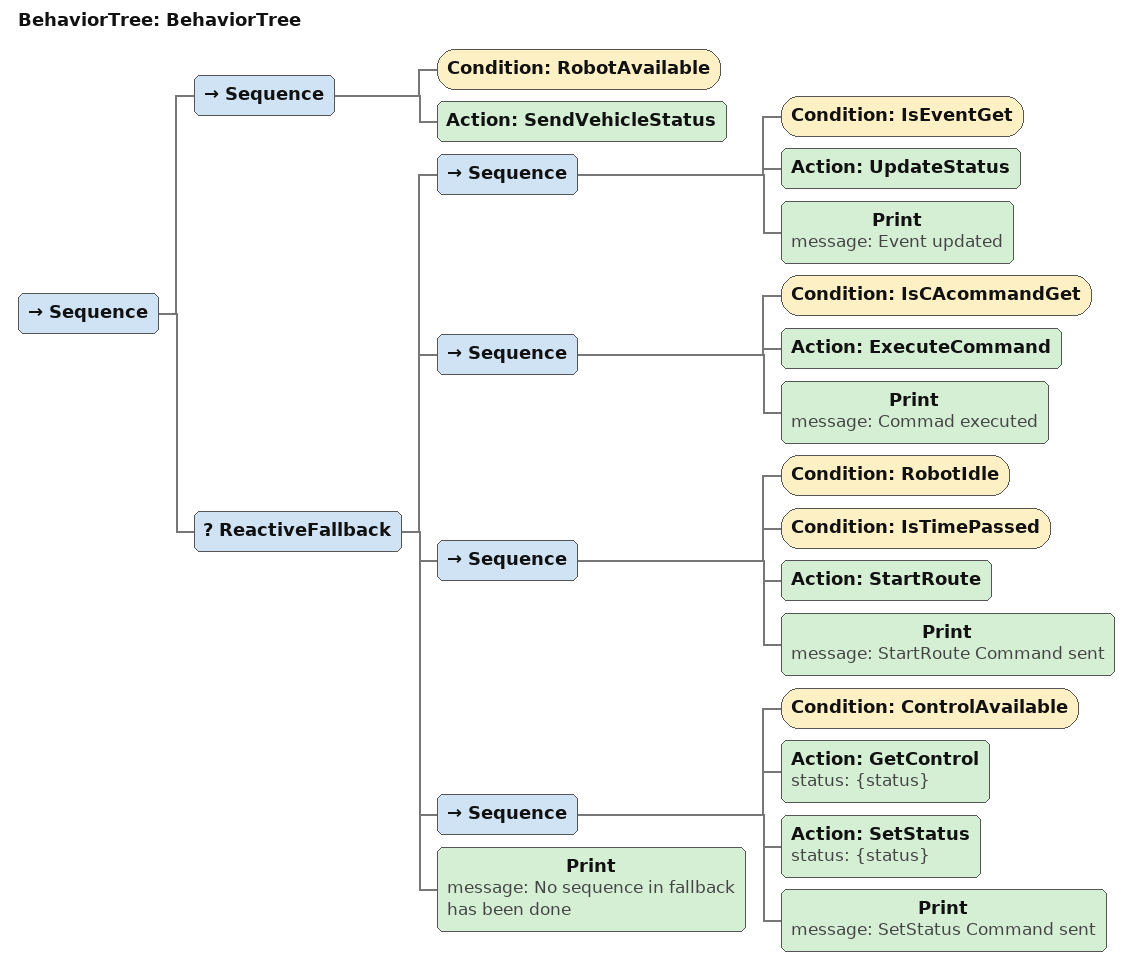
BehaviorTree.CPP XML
<root main_tree_to_execute="BehaviorTree">
    <BehaviorTree ID="BehaviorTree">
        <Sequence>
                <Sequence>
                        <Condition ID="RobotAvailable"/>
                        <Action ID="SendVehicleStatus"/>
                </Sequence>
                <ReactiveFallback>

                    <Sequence>
                        <Condition ID="IsEventGet"/>
                        <Action ID="UpdateStatus"/>
                        <Print message="Event updated"/>
                    </Sequence>

                    <Sequence>
                        <Condition ID="IsCAcommandGet"/>
                        <Action ID="ExecuteCommand"/>
                        <Print message="Commad executed"/>
                    </Sequence>

                    <Sequence>
                        <Condition ID="RobotIdle"/>
                        <Condition ID="IsTimePassed"/>
                        <Action ID="StartRoute"/>
                        <Print message="StartRoute Command sent"/>
                    </Sequence>

                     <Sequence>
                        <Condition ID="ControlAvailable"/>
                        <Action status="{status}" ID="GetControl"/>
                        <Action status="{status}" ID="SetStatus"/>
                        <Print message="SetStatus Command sent"/>
                    </Sequence>

                    <Print message="No sequence in fallback has been done"/>

                </ReactiveFallback>
        </Sequence>
    </BehaviorTree>
</root>
